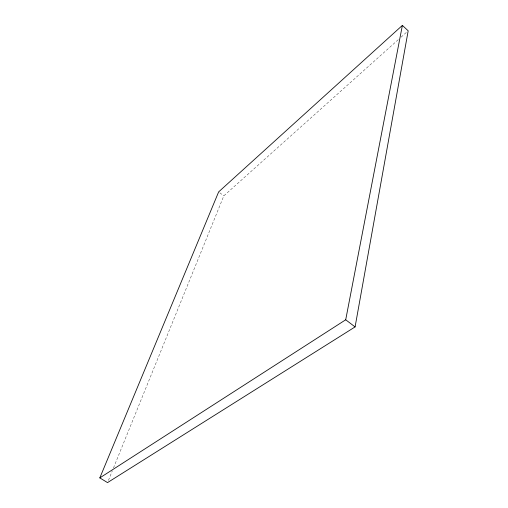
<?xml version="1.0" encoding="UTF-8"?>
<svg xmlns="http://www.w3.org/2000/svg" width="508" height="508" viewBox="0 0 508 508"><rect width="100%" height="100%" fill="white"/><g stroke="black" fill="none" stroke-linecap="round" stroke-linejoin="round"><path stroke-width="0.38" stroke-dasharray="2.54 1.91" d="M108.426 480.397L112.306 470.833M113.494 467.893L223.812 195.866L398.729 39.262M401.091 37.148L407.003 31.852M219.799 192.761L223.812 195.866"/><path stroke-width="0.76" d="M355.086 326.917L408.184 30.797L402.374 25.4L218.656 191.872L99.816 477.895L107.531 482.6L355.086 326.917L345.707 319.786L402.374 25.4M99.816 477.895L345.707 319.786"/></g></svg>
